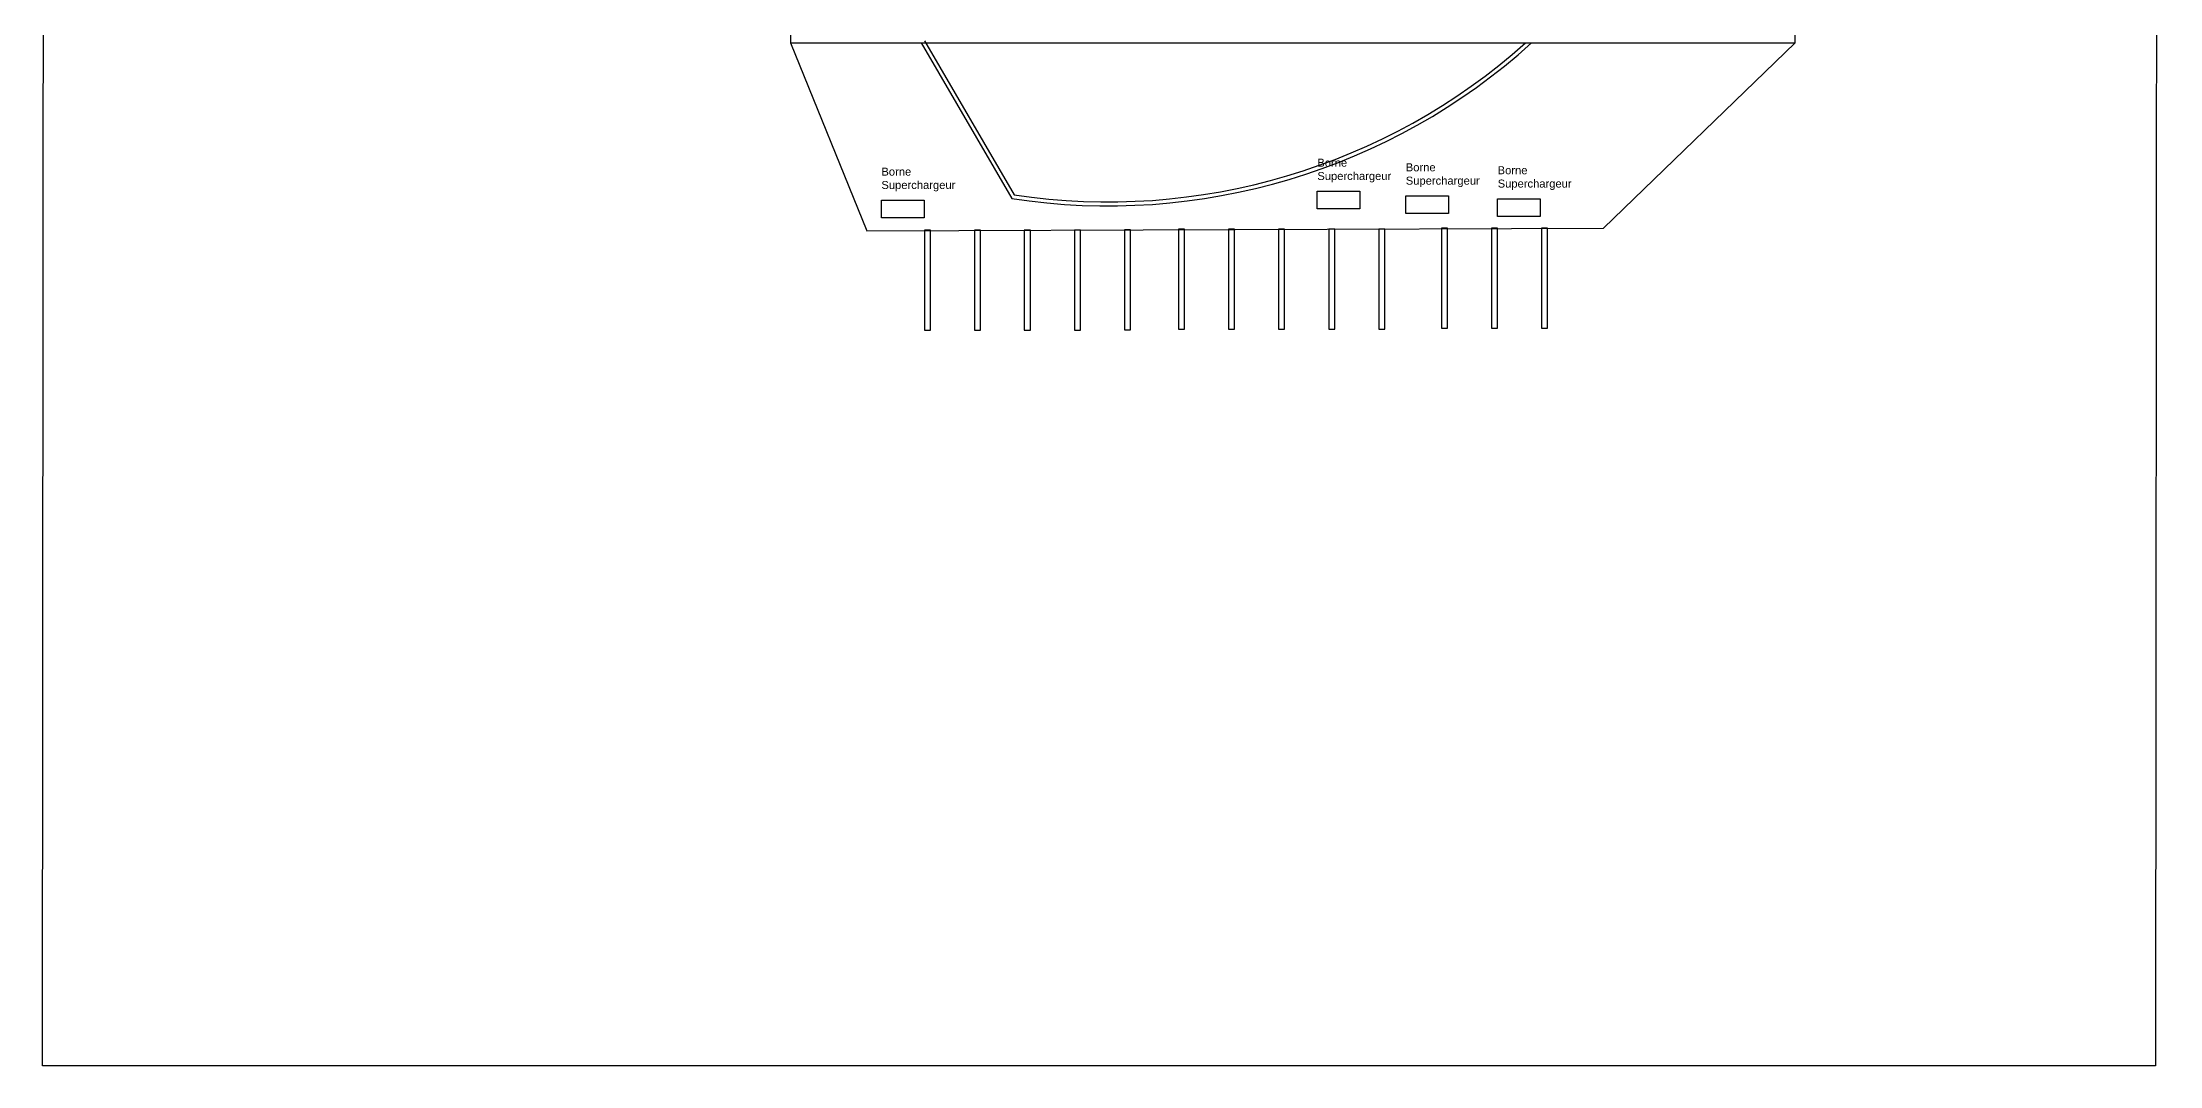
# Model space of a CAD drawing. Header units: millimetres. Extents: x 185509 to 291328, y 95263 to 331092.
# Drawn here: x 185509 to 291328, y 95263 to 146445 of the extents above; entities that cross this region are included whole.
import ezdxf

# ---------------------------------------------------------------- set-up
doc = ezdxf.new("R2010")
doc.units = ezdxf.units.MM
doc.styles.get("Standard").update_dxf_attribs({"font": 'arial.ttf'})

msp = doc.modelspace()

# ---------------------------------------------------------------- linework, layer by layer
for p, q in [((222904.489, 146411.559), (226710.516, 137009.518)), ((229423.325, 146411.559), (233955.705, 138636.115)), ((229596.112, 146512.279), (234080.41, 138819.322)), ((263529.734, 137147.838), (273104.489, 146411.559)), ((226710.516, 137009.518), (263529.734, 137147.838))]:
    msp.add_line(p, q)
for points in [[(185722.759, 331091.95), (291328.36, 331091.95), (291114.945, 95262.808), (185509.343, 95262.808)], [(222904.489, 146411.559), (273104.489, 146411.559), (273104.489, 316611.559), (222904.489, 316611.559)], [(249230.349, 139003.675), (251361.837, 139003.675), (251361.837, 138118.177), (249230.349, 138118.177)], [(253651.389, 138771.153), (255782.877, 138771.153), (255782.877, 137885.655), (253651.389, 137885.655)], [(258243.098, 138624.497), (260374.586, 138624.497), (260374.586, 137738.998), (258243.098, 137738.998)], [(227443.789, 138554.925), (229575.277, 138554.925), (229575.277, 137669.426), (227443.789, 137669.426)], [(229589.653, 132055.127), (229889.653, 132055.127), (229889.653, 137055.127), (229589.653, 137055.127)], [(232089.653, 132055.127), (232389.653, 132055.127), (232389.653, 137055.127), (232089.653, 137055.127)], [(234587.153, 132056.383), (234887.153, 132056.383), (234887.153, 137056.383), (234587.153, 137056.383)], [(237091.421, 132056.383), (237391.421, 132056.383), (237391.421, 137056.383), (237091.421, 137056.383)], [(239591.421, 132058.472), (239891.421, 132058.472), (239891.421, 137058.472), (239591.421, 137058.472)], [(242298.96, 132102.873), (242598.96, 132102.873), (242598.96, 137102.873), (242298.96, 137102.873)], [(244798.96, 132102.873), (245098.96, 132102.873), (245098.96, 137102.873), (244798.96, 137102.873)], [(247296.46, 132104.128), (247596.46, 132104.128), (247596.46, 137104.128), (247296.46, 137104.128)], [(249800.728, 132104.128), (250100.728, 132104.128), (250100.728, 137104.128), (249800.728, 137104.128)], [(252300.728, 132106.217), (252600.728, 132106.217), (252600.728, 137106.217), (252300.728, 137106.217)], [(255443.098, 132144.02), (255743.098, 132144.02), (255743.098, 137144.02), (255443.098, 137144.02)], [(257943.098, 132144.02), (258243.098, 132144.02), (258243.098, 137144.02), (257943.098, 137144.02)], [(260440.598, 132145.276), (260740.598, 132145.276), (260740.598, 137145.276), (260440.598, 137145.276)]]:
    msp.add_lwpolyline(points, close=True)
for radius, start, end in [(31527.255, 261.18996899, 312.13420448), (31327.255, 261.36403763, 311.72827067)]:
    msp.add_arc((238784.383, 169791.398), radius, start, end)

# ---------------------------------------------------------------- texts
at = {"char_height": 400, "width": 3761.00207, "attachment_point": 1}
for insert in [(227443.789, 140177.072), (249230.349, 140625.822), (253651.389, 140393.3), (258243.098, 140246.643)]:
    msp.add_mtext('Borne Superchargeur', dxfattribs=dict(at, insert=insert))

doc.saveas('drawing.dxf')
